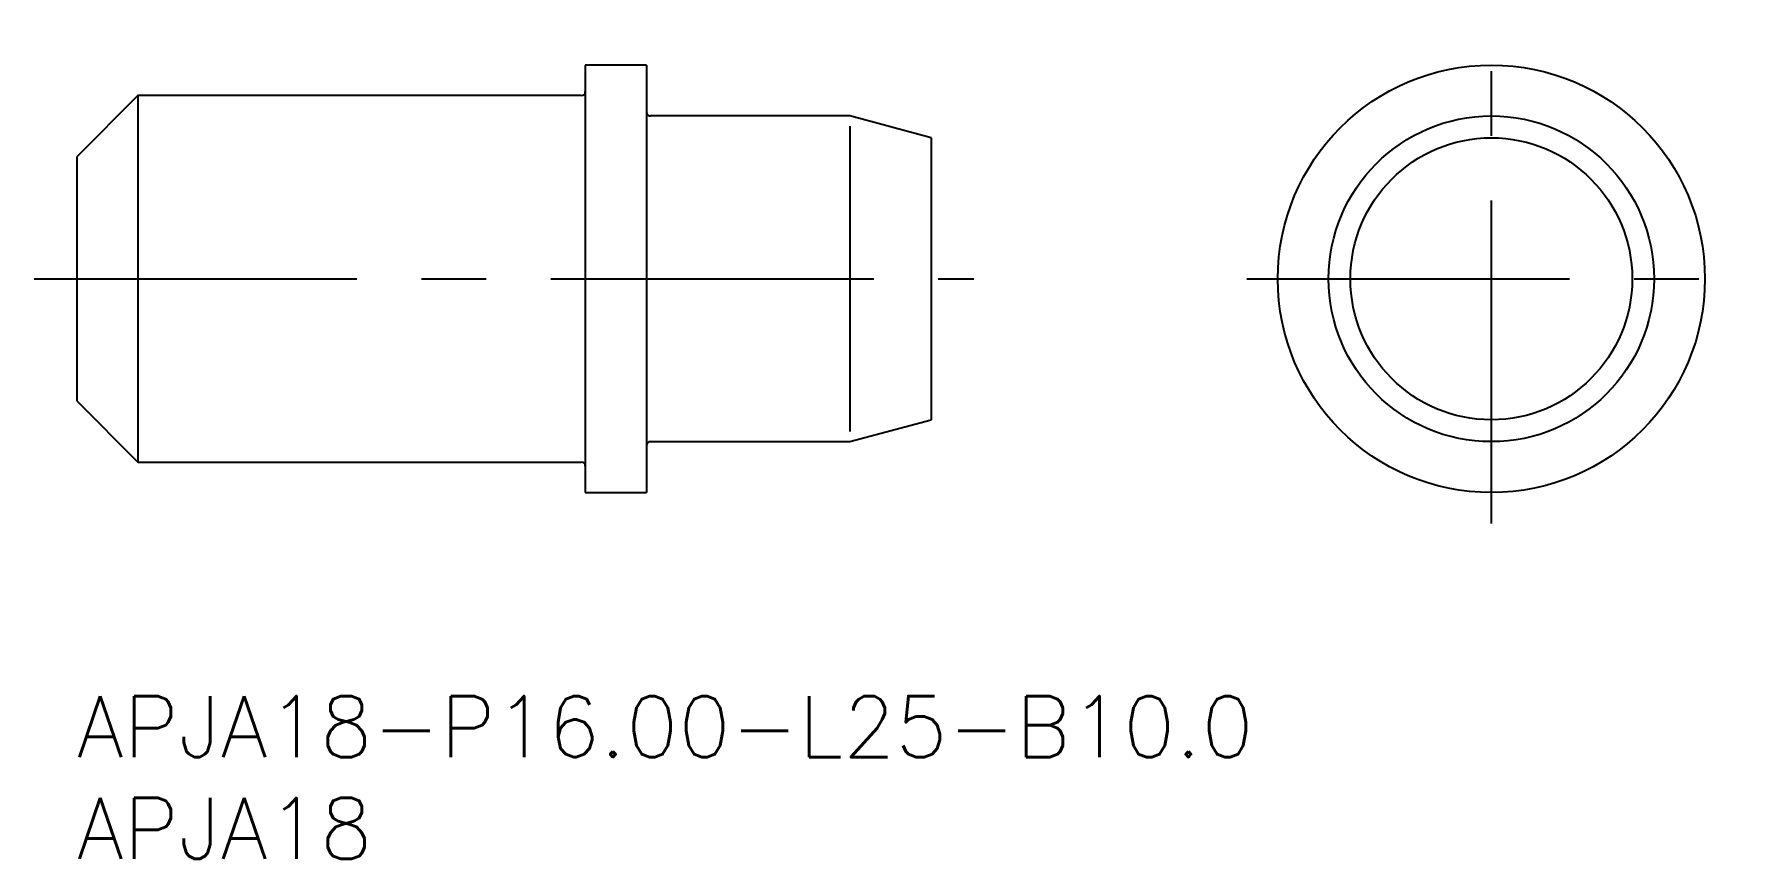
# Model space of a CAD drawing. Extents: x -2.1 to 81.6, y -8 to 32.5.
import ezdxf

# ---------------------------------------------------------------- set-up
doc = ezdxf.new("R2010")
doc.units = 0
doc.header["$LTSCALE"] = 0.5
doc.linetypes.add('CENTER', pattern=[50.8, 31.75, -6.35, 6.35, -6.35])
for name, color, linetype in [('MSM_CENTER', 1, 'CENTER'), ('MSM_CONTINUOUS', 7, 'CONTINUOUS'), ('MSM_NARROW', 5, 'CONTINUOUS'), ('MSM_PART_NUMBER', 7, 'CONTINUOUS')]:
    doc.layers.add(name, color=color, linetype=linetype)
doc.styles.get("Standard").update_dxf_attribs({"font": 'txt.shx', "height": 1, "bigfont": 'bigfont.shx'})

# ---------------------------------------------------------------- blocks, each defined once
blk = doc.blocks.new('*U16')
at = {"layer": 'MSM_PART_NUMBER'}
blk.add_text('APJA18-P16.00-L25-B10.0', height=3, dxfattribs=at).set_placement((0, -3))
blk = doc.blocks.new('*U17')
at = {"layer": 'MSM_PART_NUMBER'}
blk.add_text('APJA18', height=3, dxfattribs=at).set_placement((0, -8))

msp = doc.modelspace()

# ---------------------------------------------------------------- linework, layer by layer
at = {"layer": 'MSM_CENTER'}
for p, q in [((69.538, 8.475), (69.538, 32.525)), ((-2.1, 20.5), (44.1, 20.5)), ((57.513, 20.5), (81.563, 20.5))]:
    msp.add_line(p, q, dxfattribs=at)
at = {"layer": 'MSM_CONTINUOUS'}
for p, q in [((28, 31), (25, 31)), ((25, 31), (25, 10)), ((28, 31), (28, 10)), ((3, 29.5), (0, 26.5)), ((24.8, 29.5), (3, 29.5)), ((3, 29.5), (3, 11.5)), ((38, 28.5), (28.2, 28.5)), ((42, 27.428), (38, 28.5)), ((42, 27.428), (42, 13.572)), ((0, 26.5), (0, 14.5)), ((0, 14.5), (3, 11.5)), ((38, 12.5), (42, 13.572)), ((28.2, 12.5), (38, 12.5)), ((3, 11.5), (24.8, 11.5)), ((25, 10), (28, 10))]:
    msp.add_line(p, q, dxfattribs=at)
for radius in [10.5, 8, 6.928]:
    msp.add_circle((69.538, 20.5), radius, dxfattribs=at)
for centre, start, end in [((24.8, 29.7), 270, 0), ((28.2, 28.7), 180, 270), ((28.2, 12.3), 90, 180), ((24.8, 11.3), 0, 90)]:
    msp.add_arc(centre, 0.2, start, end, dxfattribs=at)
at = {"layer": 'MSM_NARROW'}
msp.add_line((38, 28), (38, 13), dxfattribs=at)

# ---------------------------------------------------------------- block references
at = {"layer": 'MSM_CONTINUOUS'}
for name in ['*U16', '*U17']:
    msp.add_blockref(name, (0, 0), dxfattribs=at)

doc.saveas('drawing.dxf')
